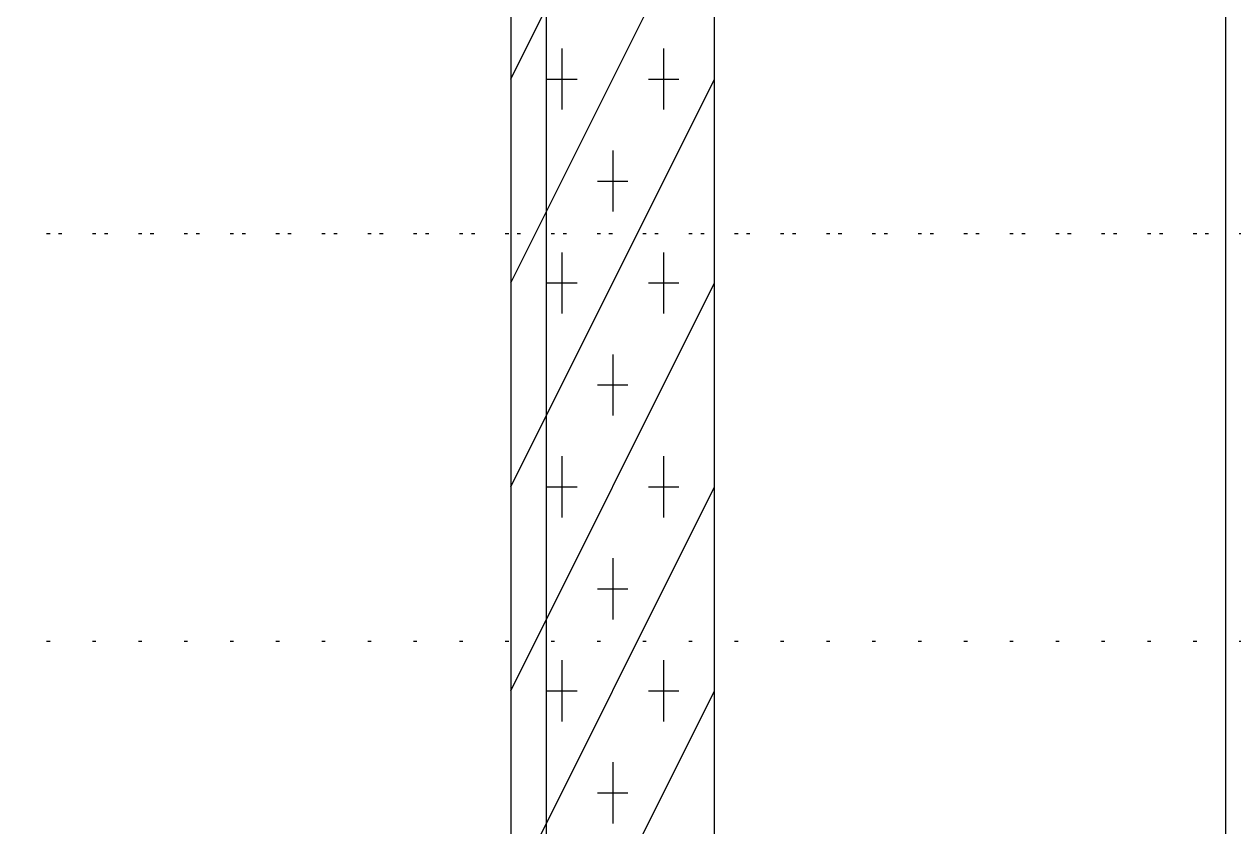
# Model space of a CAD drawing. Header units: millimetres. Extents: x -1499 to 6658, y -12483 to -6008.
# Drawn here: x 1340.8 to 1376.4, y -11074.51 to -11050.9 of the extents above; entities that cross this region are included whole.
import ezdxf

# ---------------------------------------------------------------- set-up
doc = ezdxf.new("R2010")
doc.units = ezdxf.units.MM
doc.linetypes.add('A-DOTLN01H', pattern=[0.125, 0, -0.125])
for name, color, linetype in [('CR-GRID', 56, 'A-DOTLN01H'), ('Layer', 7, 'Continuous'), ('수직그리드', 1, 'Continuous')]:
    doc.layers.add(name, color=color, linetype=linetype)

# ---------------------------------------------------------------- blocks, each defined once
blk = doc.blocks.new('TB-4')
at = {"layer": 'Layer'}
for points in [[(-1, -5.5), (0.5, -4)], [(-1, -4), (-1, -12), (1, -12), (1, -4), (-1, -4)], [(-1, -6.5), (1, -4.5)], [(-0.5, -5.35), (-0.5, -5.65)], [(0.5, -5.35), (0.5, -5.65)], [(-1, -7.5), (1, -5.5)], [(-0.65, -5.5), (-0.35, -5.5)], [(0.35, -5.5), (0.65, -5.5)], [(0, -5.85), (0, -6.15)], [(-0.15, -6), (0.15, -6)], [(-0.5, -6.35), (-0.5, -6.65)], [(0.5, -6.35), (0.5, -6.65)], [(-1, -8.5), (1, -6.5)], [(-0.65, -6.5), (-0.35, -6.5)], [(0.35, -6.5), (0.65, -6.5)], [(0, -6.85), (0, -7.15)], [(-0.15, -7), (0.15, -7)], [(-0.5, -7.35), (-0.5, -7.65)], [(0.5, -7.35), (0.5, -7.65)], [(-1, -9.5), (1, -7.5)], [(-0.65, -7.5), (-0.35, -7.5)], [(0.35, -7.5), (0.65, -7.5)], [(0, -7.85), (0, -8.15)], [(-0.15, -8), (0.15, -8)], [(-0.5, -8.35), (-0.5, -8.65)], [(0.5, -8.35), (0.5, -8.65)], [(-1, -10.5), (1, -8.5)], [(-0.65, -8.5), (-0.35, -8.5)], [(0.35, -8.5), (0.65, -8.5)], [(0, -8.85), (0, -9.15)], [(-0.15, -9), (0.15, -9)]]:
    blk.add_lwpolyline(points, dxfattribs=at)

msp = doc.modelspace()

# ---------------------------------------------------------------- linework, layer by layer
at = {"layer": 'CR-GRID', "linetype": 'A-DOTLN01H', "ltscale": 10}
for p, q in [((236.157, -11057.058), (1436.157, -11057.058)), ((696.157, -11057.058), (6636.157, -11057.058)), ((696.157, -11069.058), (6636.157, -11069.058))]:
    msp.add_line(p, q, dxfattribs=at)
at = {"layer": '수직그리드'}
for p, q in [((1356.157, -11015.622), (1356.157, -11873.058)), ((1376.157, -11016.198), (1376.157, -11873.058))]:
    msp.add_line(p, q, dxfattribs=at)

# ---------------------------------------------------------------- block references
at = {"xscale": 3, "yscale": 6, "zscale": 3}
msp.add_blockref('TB-4', (1358.117, -11019.515), dxfattribs=at)

doc.saveas('drawing.dxf')
